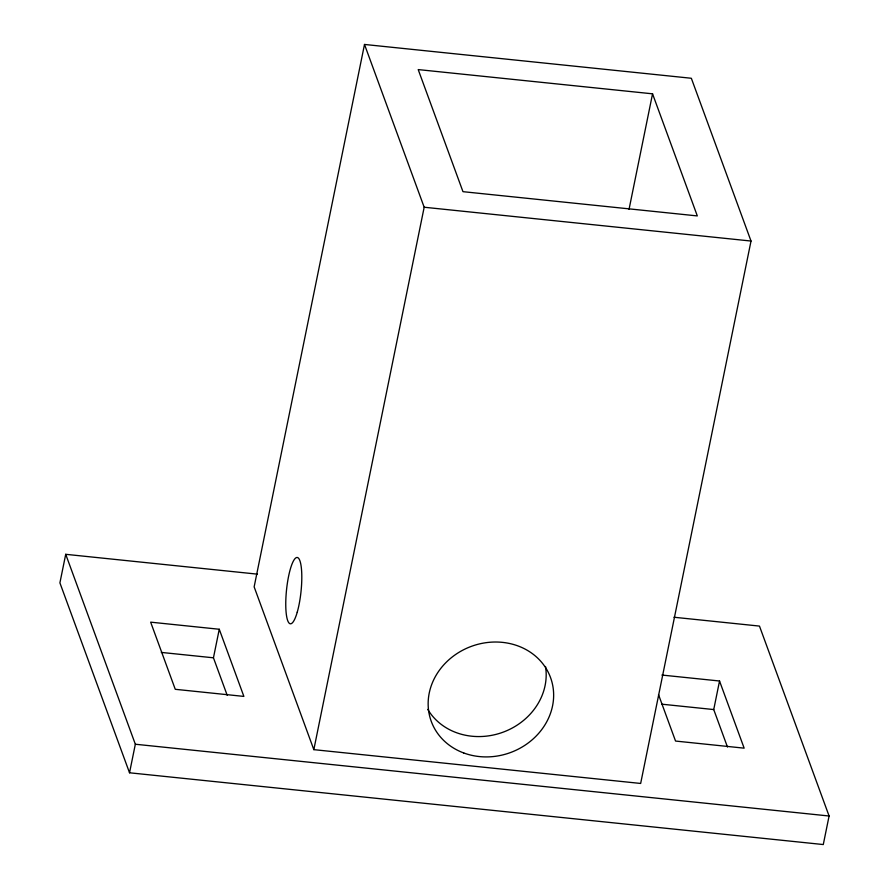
<?xml version="1.0" encoding="UTF-8"?>
<svg xmlns="http://www.w3.org/2000/svg" width="889" height="889" viewBox="0 0 889 889"><rect width="100%" height="100%" fill="white"/><g stroke="black" fill="none" stroke-linecap="round" stroke-linejoin="round"><path stroke-width="1.33" d="M257.432 574.15L65.719 554.314L59.907 582.862L129.527 772.785L823.281 844.55L829.093 816.002L759.473 626.089L673.962 617.244M129.527 772.785L135.339 744.237L65.719 554.314M227.184 695.254L213.449 657.804L219.261 629.256L150.652 622.156L175.266 689.308L243.875 696.409L219.261 629.256M364.501 44.45L254.143 586.862L313.828 749.649L640.658 783.453L751.016 241.041L691.342 78.265L364.501 44.45L424.175 207.237L313.828 749.649M629.034 209.371L652.548 93.823L418.208 69.586L462.969 191.668L697.309 215.916L652.548 93.823M727.458 747.004L713.734 709.555L719.534 681.007L661.905 675.051M424.175 207.237L751.016 241.041M161.309 652.415L213.449 657.804M661.594 704.166L713.734 709.555M135.339 744.237L829.093 816.002M719.534 681.007L744.149 748.16L675.551 741.059L658.505 694.576M545.513 666.483A63.53 56.585 -20.1 0 1 502.785 732.292A63.53 56.585 -20.1 0 1 427.776 709.4M297.248 612.165A33.36 7.301 -84.1 0 0 298.315 558.014A33.36 7.301 -84.1 0 0 285.78 601.775A33.36 7.301 -84.1 0 0 297.248 612.165M463.714 752.961A63.53 56.585 -20.1 0 0 553.469 690.853A63.53 56.585 -20.1 0 0 455.501 654.582A63.53 56.585 -20.1 0 0 463.714 752.961"/></g></svg>
